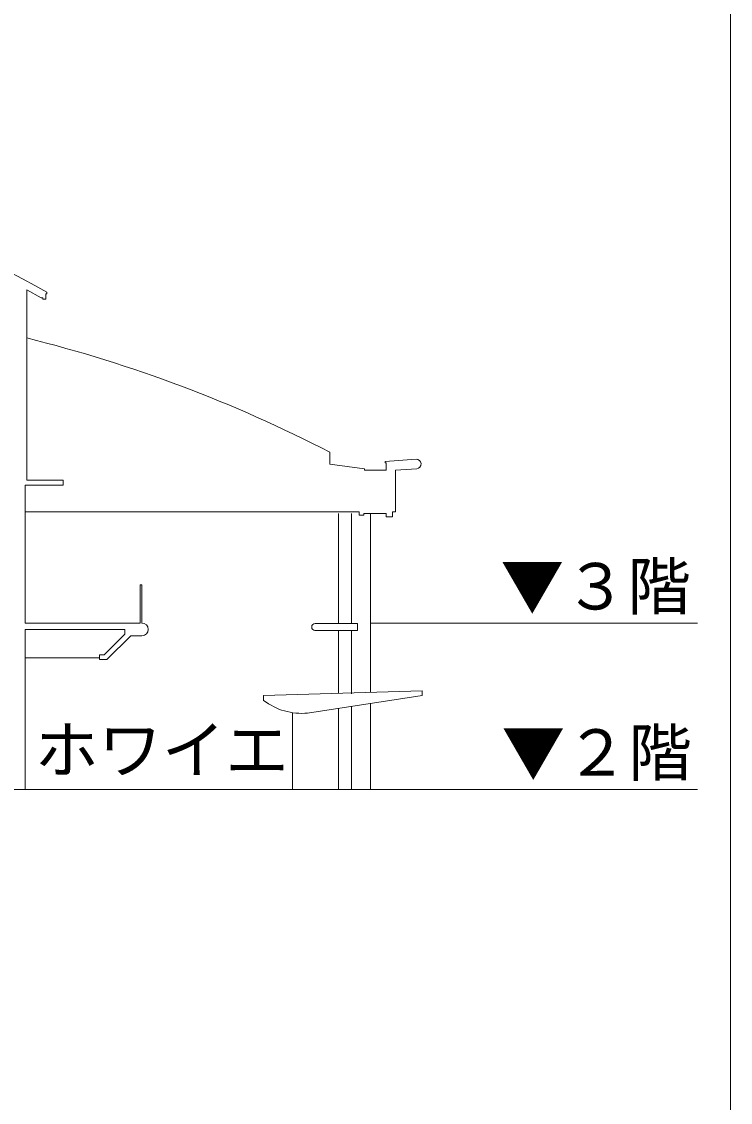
# Model space of a CAD drawing. Units: millimetres on the paper, enlarged 300 times, with parts at other scales. Extents: x -45037 to 38963, y -31304 to 27496.
# Drawn here: x 32260 to 38963, y -24496 to -14274 of the extents above; entities that cross this region are included whole.
import ezdxf
from ezdxf.enums import TextEntityAlignment as Align

# ---------------------------------------------------------------- set-up
doc = ezdxf.new("R2010")
doc.units = ezdxf.units.MM
doc.header["$LTSCALE"] = 300
doc.linetypes.add('DASHED1', pattern=[1.8, 1.2, -0.6])
doc.layers.add('E-0', color=7, linetype='Continuous', lineweight=9)
doc.layers.add('F-0', color=7, linetype='Continuous', lineweight=9)
doc.styles.add('HG創英角ｺﾞｼｯｸUB', font='')
doc.styles.add('HGｺﾞｼｯｸE', font='')
doc.styles.get('HG創英角ｺﾞｼｯｸUB').set_extended_font_data('HG創英角ｺﾞｼｯｸUB')
doc.styles.get('HGｺﾞｼｯｸE').set_extended_font_data('HGｺﾞｼｯｸE')

msp = doc.modelspace()

# ---------------------------------------------------------------- linework, layer by layer
at = {"layer": 'E-0'}
for p, q in [((32443.9, -16885.8), (32308.3, -16809.8)), ((32488.3, -16847.8), (32488.3, -16900.8)), ((32497.3, -16847.8), (32488.3, -16847.8)), ((32497.3, -16833.5), (32497.3, -16847.8)), ((32443.9, -16885.8), (32461.3, -16885.8)), ((32461.3, -16885.8), (32461.3, -16900.8)), ((32461.3, -16900.8), (32488.3, -16900.8)), ((35174.4, -18347.2), (35174.4, -18460)), ((35504, -18505.2), (35174.4, -18460)), ((35697.5, -18433.5), (35990.3, -18413.3)), ((35697.5, -18433.5), (35697.5, -18448.5)), ((35706.5, -18448.5), (35697.5, -18448.5)), ((35706.5, -18448.5), (35706.5, -18515.9)), ((35996.5, -18503.1), (35796.5, -18516.9)), ((35796.5, -18912.2), (35796.5, -18516.9)), ((32293.3, -18657.2), (32293.3, -19962.2)), ((32293.3, -18657.2), (32653.3, -18657.2)), ((32653.3, -18612.2), (32653.3, -18657.2)), ((32293.3, -18912.2), (35451.5, -18912.2)), ((35258.4, -18927.2), (35258.4, -19966.7)), ((35378.4, -19966.7), (35378.4, -18927.2)), ((35451.5, -18912.2), (35451.5, -18942.2)), ((35496.5, -18942.2), (35451.5, -18942.2)), ((35706.5, -18927.2), (35496.5, -18927.2)), ((35496.5, -18927.2), (35496.5, -18942.2)), ((35558.4, -18927.2), (35558.4, -20618.7)), ((35706.5, -18927.2), (35706.5, -18957.2)), ((35766.5, -18912.2), (35796.5, -18912.2)), ((33397.3, -19601.8), (33382.3, -19601.8)), ((33382.3, -19601.8), (33382.3, -19962.2)), ((33397.3, -19601.8), (33397.3, -19962.2)), ((33382.3, -19962.2), (32293.3, -19962.2)), ((32293.3, -20022.3), (33235.3, -20022.3)), ((32293.3, -20022.3), (32293.3, -21537.2)), ((33235.3, -20022.3), (33235.3, -20067.3)), ((35033.4, -20032.7), (35436.5, -20032.7)), ((35036.1, -19966.7), (35436.5, -19966.7)), ((35258.4, -20032.7), (35258.4, -20627.7)), ((35378.4, -20537.7), (35378.4, -20032.7)), ((35378.4, -20624.1), (35378.4, -20032.7)), ((35436.5, -20032.7), (35436.5, -19966.7)), ((38650.8, -19962.2), (35558.4, -19962.2)), ((33235.3, -20067.3), (33040.3, -20262.2)), ((33292.3, -20082.3), (33067.4, -20307.2)), ((33292.3, -20082.3), (33397.8, -20082.3)), ((32995.3, -20292.2), (32293.3, -20292.2)), ((32995.3, -20307.2), (32995.3, -20262.2)), ((33040.3, -20262.2), (32995.3, -20262.2)), ((33067.4, -20307.2), (32995.3, -20307.2)), ((34548.9, -20649), (36048.9, -20604)), ((36048.9, -20604), (36048.9, -20649)), ((34548.9, -20694), (34548.9, -20649)), ((36048.9, -20649), (34964.9, -20814)), ((35558.4, -20723.6), (35558.4, -21537.2)), ((34823.4, -20810.3), (34823.4, -21537.2)), ((35258.4, -20769.3), (35258.4, -21537.2)), ((35378.4, -21537.1), (35378.4, -20751)), ((32165.8, -21537.2), (38650.8, -21537.2)), ((33785.5, -21537.2), (33808, -21537.2))]:
    msp.add_line(p, q, dxfattribs=at)
at = {"layer": 'E-0', "linetype": 'DASHED1'}
msp.add_line((35378.4, -20631.9), (35378.4, -20537.7), dxfattribs=at)
at = {"layer": 'E-0'}
for points in [[(32308.3, -16809.8), (32308.3, -18612.2), (32653.3, -18612.2)], [(35504, -18505.2), (35504, -18515.9), (35706.5, -18515.9)], [(35706.5, -18957.2), (35766.5, -18957.2), (35766.5, -18912.2)]]:
    msp.add_lwpolyline(points, dxfattribs=at)
for centre, radius, start, end in [((28578.8, -23715.2), 7920, 60.34215, 90.30547), ((29139.9, -30008.9), 13130.5, 62.63999, 76.03639), ((35993.4, -18458.2), 45, 273.94519, 93.94519), ((33397.3, -20022.3), 60.1, 270.42975, 90), ((35036.1, -19999.7), 33, 90, 270), ((34909.5, -20225), 591.5, 232.44307, 275.37402)]:
    msp.add_arc(centre, radius, start, end, dxfattribs=at)
at = {"layer": 'F-0'}
msp.add_line((38962.6, -31303.9), (38962.6, 27496.1), dxfattribs=at)

# ---------------------------------------------------------------- texts
at = {"layer": 'E-0'}
for s, style, p in [('▼３階', 'HG創英角ｺﾞｼｯｸUB', (36789.1, -19966.5)), ('ホワイエ', 'HGｺﾞｼｯｸE', (32386.2, -21512.2)), ('▼２階', 'HG創英角ｺﾞｼｯｸUB', (36798.6, -21539))]:
    msp.add_text(s, height=439.9, dxfattribs=dict(at, style=style)).set_placement(p, align=Align.BOTTOM_LEFT)

doc.saveas('drawing.dxf')
